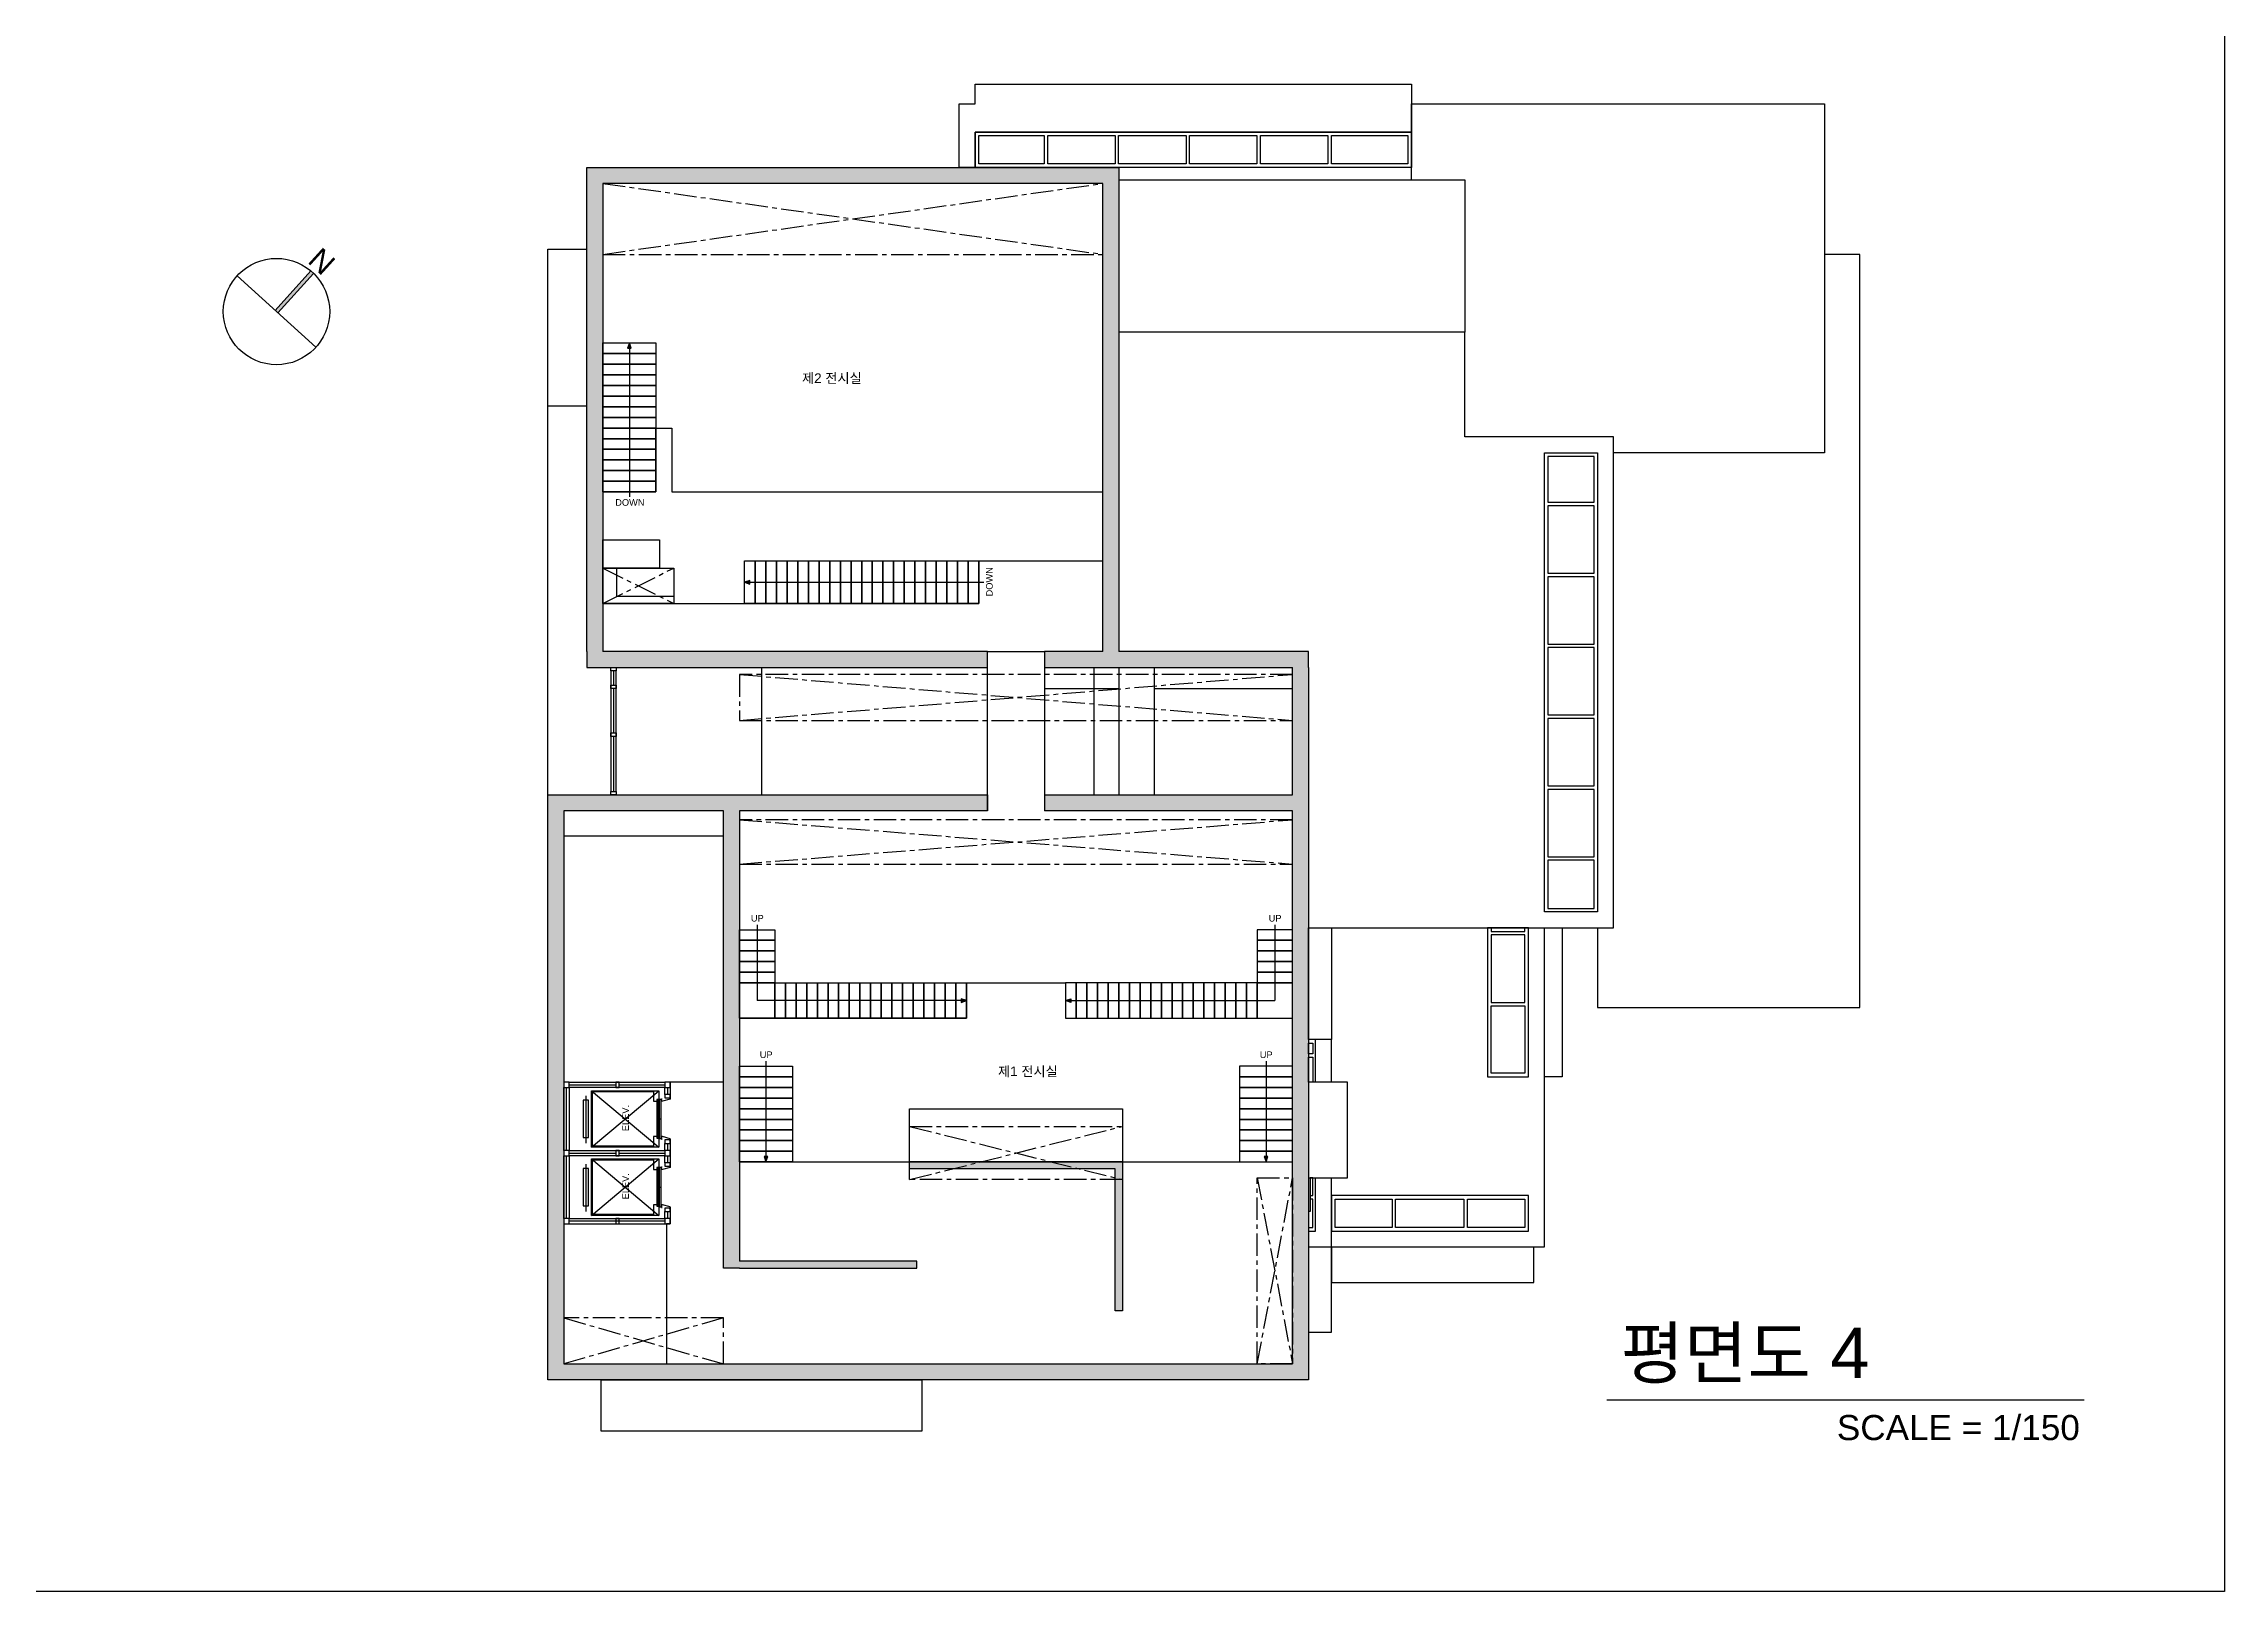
# Model space of a CAD drawing. Header units: millimetres. Extents: x 0 to 336000, y 0 to 193050.
# Drawn here: x 190507 to 252000, y 0 to 43660 of the extents above; entities that cross this region are included whole.
import ezdxf

# ---------------------------------------------------------------- set-up
doc = ezdxf.new("R2010")
doc.units = ezdxf.units.MM
doc.header["$LTSCALE"] = 20
doc.linetypes.add('CENTER', pattern=[50.8, 31.75, -6.35, 6.35, -6.35])
for name, color, linetype in [('CO-MECH', 1, 'Continuous'), ('개구부 표시', 1, 'CENTER'), ('계단', 3, 'Continuous'), ('단면', 2, 'Continuous'), ('옅은선', 40, 'Continuous'), ('유리', 7, 'Continuous'), ('입면', 7, 'Continuous'), ('창호', 4, 'Continuous')]:
    doc.layers.add(name, color=color, linetype=linetype)
doc.styles.get("Standard").update_dxf_attribs({"font": 'arial.ttf'})

msp = doc.modelspace()

# ---------------------------------------------------------------- hatches: boundary and pattern name
h = msp.add_hatch(color=256)
h.dxf.hatch_style = 1
h.paths.add_polyline_path([(198119, 37179, 0.016671), (198045, 37246), (197038, 36136), (197112, 36069)])
h = msp.add_hatch(color=256)
h.dxf.hatch_style = 1
h.paths.add_polyline_path([(206975, 35066), (207075, 35066), (207025, 35216)])
h = msp.add_hatch(color=256)
h.dxf.hatch_style = 1
h.paths.add_polyline_path([(210425, 28416), (210425, 28516), (210275, 28466)])
h = msp.add_hatch(color=256)
h.dxf.hatch_style = 1
h.paths.add_polyline_path([(216376, 16716), (216376, 16616), (216526, 16666)])
h = msp.add_hatch(color=256)
h.dxf.hatch_style = 1
h.paths.add_polyline_path([(219476, 16716), (219476, 16616), (219326, 16666)])
h = msp.add_hatch(color=256)
h.dxf.hatch_style = 1
h.paths.add_polyline_path([(210926, 12266), (210826, 12266), (210876, 12116)])
h = msp.add_hatch(color=256)
h.dxf.hatch_style = 1
h.paths.add_polyline_path([(225026, 12266), (224926, 12266), (224976, 12116)])
at = {"layer": '단면'}
h = msp.add_hatch(color=256, dxfattribs=at)
h.dxf.hatch_style = 1
h.paths.add_polyline_path([(220926, 12116), (220726, 12116), (214926, 12116), (214926, 11916), (220726, 11916), (220726, 7916), (220926, 7916)], flags=17)
h.paths.add_polyline_path([(226176, 22466), (226176, 26066), (226176, 26516), (220825, 26516), (220825, 40166), (220375, 40166), (206275, 40166), (205825, 40166), (205825, 26516), (205825, 26066), (217126, 26066), (217126, 26516), (206275, 26516), (206275, 39716), (220375, 39716), (220375, 26516), (218726, 26516), (218726, 26066), (225726, 26066), (225726, 22466), (218726, 22466), (218726, 22016), (225726, 22016), (225726, 6416), (205175, 6416), (205175, 22016), (209676, 22016), (209676, 9116), (210126, 9116), (215126, 9116), (215126, 9316), (210126, 9316), (210126, 22016), (217126, 22016), (217126, 22466), (209676, 22466), (204725, 22466), (204725, 22016), (204725, 6416), (204725, 5966), (226176, 5966), (226176, 6416)])

# ---------------------------------------------------------------- linework, layer by layer
for p, q in [((198187, 35095), (195964, 37110)), ((197038, 36136), (198045, 37246)), ((197112, 36069), (198119, 37179)), ((207025, 35216), (207025, 30878)), ((210275, 28466), (217015, 28466)), ((210626, 18804), (210626, 16666)), ((225226, 18804), (225226, 16666)), ((216376, 16666), (210626, 16666)), ((219476, 16666), (225226, 16666)), ((210876, 14954), (210876, 12266)), ((224976, 14954), (224976, 12266))]:
    msp.add_line(p, q)
for points in [[(189000, 0), (189000, 44550), (252000, 44550), (252000, 0), (189000, 0)], [(207075, 35066), (207025, 35216), (206975, 35066)], [(210425, 28516), (210275, 28466), (210425, 28416)], [(216376, 16616), (216526, 16666), (216376, 16716)], [(219476, 16616), (219326, 16666), (219476, 16716)], [(210826, 12266), (210876, 12116), (210926, 12266)], [(224926, 12266), (224976, 12116), (225026, 12266)]]:
    msp.add_lwpolyline(points, close=True)
msp.add_circle((197075, 36102), 1500)
at = {"layer": 'CO-MECH'}
for p, q in [((205796, 13978), (205796, 12643)), ((205961, 12533), (207858, 14123)), ((205961, 14123), (207858, 12533)), ((207796, 13328), (207836, 13328)), ((207871, 13328), (207911, 13328)), ((205796, 12053), (205796, 10718)), ((205961, 10608), (207858, 12198)), ((205961, 12198), (207858, 10608)), ((207796, 11403), (207836, 11403)), ((207871, 11403), (207911, 11403))]:
    msp.add_line(p, q, dxfattribs=at)
for points in [[(205721, 12803), (205871, 12803), (205871, 13853), (205721, 13853)], [(207836, 13878), (207796, 13878), (207796, 12788), (207836, 12788)], [(207911, 12768), (207871, 12768), (207871, 13888), (207911, 13888)], [(205721, 10878), (205871, 10878), (205871, 11928), (205721, 11928)], [(207836, 11953), (207796, 11953), (207796, 10863), (207836, 10863)], [(207911, 10843), (207871, 10843), (207871, 11963), (207911, 11963)]]:
    msp.add_lwpolyline(points, close=True, dxfattribs=at)
for points in [[(207846, 12818), (207846, 12828), (207858, 12828), (207858, 12533), (205961, 12533), (205961, 14123), (207858, 14123), (207858, 13828), (207846, 13828), (207846, 13838), (207846, 13828)], [(207786, 12818), (207786, 12828), (207701, 12828), (207701, 12558), (205986, 12558), (205986, 14098), (207701, 14098), (207701, 13828), (207786, 13828), (207786, 13838)], [(207846, 10893), (207846, 10903), (207858, 10903), (207858, 10608), (205961, 10608), (205961, 12198), (207858, 12198), (207858, 11903), (207846, 11903), (207846, 11913), (207846, 11903)], [(207786, 10893), (207786, 10903), (207701, 10903), (207701, 10633), (205986, 10633), (205986, 12173), (207701, 12173), (207701, 11903), (207786, 11903), (207786, 11913)]]:
    msp.add_lwpolyline(points, dxfattribs=at)
for points in [[(208146, 13918), (208171, 13918, -0.414214), (208176, 13913), (208176, 13892, -0.338213), (208173, 13887), (207957, 13829, -0.066661), (207956, 13828), (207931, 13828, -0.414214), (207926, 13833), (207926, 13893, -0.414214), (207931, 13898), (207946, 13898)], [(208146, 12738), (208171, 12738, 0.414214), (208176, 12743), (208176, 12765, 0.338213), (208173, 12770), (207957, 12828, 0.066661), (207956, 12828), (207931, 12828, 0.414214), (207926, 12823), (207926, 12763, 0.414214), (207931, 12758), (207946, 12758)], [(208146, 11993), (208171, 11993, -0.414214), (208176, 11988), (208176, 11967, -0.338213), (208173, 11962), (207957, 11904, -0.066661), (207956, 11903), (207931, 11903, -0.414214), (207926, 11908), (207926, 11968, -0.414214), (207931, 11973), (207946, 11973)], [(208146, 10813), (208171, 10813, 0.414214), (208176, 10818), (208176, 10840, 0.338213), (208173, 10845), (207957, 10903, 0.066661), (207956, 10903), (207931, 10903, 0.414214), (207926, 10898), (207926, 10838, 0.414214), (207931, 10833), (207946, 10833)]]:
    msp.add_lwpolyline(points, format="xyb", dxfattribs=at)
at = {"layer": '개구부 표시'}
for p, q in [((206275, 39716), (220375, 37716)), ((206275, 37716), (220375, 39716)), ((206275, 27866), (208275, 28866)), ((206275, 28866), (208275, 27866)), ((210126, 25866), (225726, 24566)), ((210126, 24566), (225726, 25866)), ((210126, 21766), (225726, 20516)), ((210126, 20516), (225726, 21766)), ((214926, 13116), (220926, 11616)), ((214926, 11616), (220926, 13116)), ((224726, 11666), (225726, 6416)), ((224726, 6416), (225726, 11666)), ((205175, 7716), (209676, 6416)), ((209676, 7716), (205175, 6416))]:
    msp.add_line(p, q, dxfattribs=at)
for points in [[(206275, 37716), (220375, 37716), (220375, 39716), (206275, 39716)], [(206275, 28866), (208275, 28866), (208275, 27866), (206275, 27866)], [(210126, 24566), (225726, 24566), (225726, 25866), (210126, 25866)], [(210126, 20516), (225726, 20516), (225726, 21766), (210126, 21766)], [(214926, 13116), (220926, 13116), (220926, 11616), (214926, 11616)], [(224726, 11666), (225726, 11666), (225726, 6416), (224726, 6416)], [(205175, 6416), (209676, 6416), (209676, 7716), (205175, 7716)]]:
    msp.add_lwpolyline(points, close=True, dxfattribs=at)
at = {"layer": '계단'}
for points in [[(206275, 35216), (207775, 35216), (207775, 34916), (206275, 34916)], [(206275, 34916), (207775, 34916), (207775, 34616), (206275, 34616)], [(206275, 34616), (207775, 34616), (207775, 34316), (206275, 34316)], [(206275, 34316), (207775, 34316), (207775, 34016), (206275, 34016)], [(206275, 34016), (207775, 34016), (207775, 33716), (206275, 33716)], [(206275, 33716), (207775, 33716), (207775, 33416), (206275, 33416)], [(206275, 33416), (207775, 33416), (207775, 33116), (206275, 33116)], [(206275, 33116), (207775, 33116), (207775, 32816), (206275, 32816)], [(206275, 32816), (207775, 32816), (207775, 32516), (206275, 32516)], [(206275, 32516), (207775, 32516), (207775, 32216), (206275, 32216)], [(206275, 32216), (207775, 32216), (207775, 31916), (206275, 31916)], [(206275, 31916), (207775, 31916), (207775, 31616), (206275, 31616)], [(206275, 31616), (207775, 31616), (207775, 31316), (206275, 31316)], [(206275, 31316), (207775, 31316), (207775, 31016), (206275, 31016)], [(210275, 29066), (210575, 29066), (210575, 27866), (210275, 27866)], [(210575, 29066), (210875, 29066), (210875, 27866), (210575, 27866)], [(210875, 29066), (211175, 29066), (211175, 27866), (210875, 27866)], [(211175, 29066), (211475, 29066), (211475, 27866), (211175, 27866)], [(211475, 29066), (211775, 29066), (211775, 27866), (211475, 27866)], [(211775, 29066), (212075, 29066), (212075, 27866), (211775, 27866)], [(212075, 29066), (212375, 29066), (212375, 27866), (212075, 27866)], [(212375, 29066), (212675, 29066), (212675, 27866), (212375, 27866)], [(212675, 29066), (212975, 29066), (212975, 27866), (212675, 27866)], [(212975, 29066), (213275, 29066), (213275, 27866), (212975, 27866)], [(213275, 29066), (213575, 29066), (213575, 27866), (213275, 27866)], [(213575, 29066), (213875, 29066), (213875, 27866), (213575, 27866)], [(213875, 29066), (214175, 29066), (214175, 27866), (213875, 27866)], [(214175, 29066), (214475, 29066), (214475, 27866), (214175, 27866)], [(214475, 29066), (214775, 29066), (214775, 27866), (214475, 27866)], [(214775, 29066), (215075, 29066), (215075, 27866), (214775, 27866)], [(215075, 29066), (215375, 29066), (215375, 27866), (215075, 27866)], [(215375, 29066), (215675, 29066), (215675, 27866), (215375, 27866)], [(215675, 29066), (215975, 29066), (215975, 27866), (215675, 27866)], [(215975, 29066), (216275, 29066), (216275, 27866), (215975, 27866)], [(216275, 29066), (216575, 29066), (216575, 27866), (216275, 27866)], [(216575, 29066), (216875, 29066), (216875, 27866), (216575, 27866)], [(210126, 18666), (211126, 18666), (211126, 18366), (210126, 18366)], [(225726, 18666), (224726, 18666), (224726, 18366), (225726, 18366)], [(210126, 18366), (211126, 18366), (211126, 18066), (210126, 18066)], [(210126, 18066), (211126, 18066), (211126, 17766), (210126, 17766)], [(225726, 18366), (224726, 18366), (224726, 18066), (225726, 18066)], [(225726, 18066), (224726, 18066), (224726, 17766), (225726, 17766)], [(210126, 17766), (211126, 17766), (211126, 17466), (210126, 17466)], [(210126, 17466), (211126, 17466), (211126, 17166), (210126, 17166)], [(225726, 17766), (224726, 17766), (224726, 17466), (225726, 17466)], [(225726, 17466), (224726, 17466), (224726, 17166), (225726, 17166)], [(210126, 17166), (211126, 17166), (211126, 16166), (210126, 16166)], [(211126, 17166), (211426, 17166), (211426, 16166), (211126, 16166)], [(211426, 17166), (211726, 17166), (211726, 16166), (211426, 16166)], [(211726, 17166), (212026, 17166), (212026, 16166), (211726, 16166)], [(212026, 17166), (212326, 17166), (212326, 16166), (212026, 16166)], [(212326, 17166), (212626, 17166), (212626, 16166), (212326, 16166)], [(212626, 17166), (212926, 17166), (212926, 16166), (212626, 16166)], [(212926, 17166), (213226, 17166), (213226, 16166), (212926, 16166)], [(213226, 17166), (213526, 17166), (213526, 16166), (213226, 16166)], [(213526, 17166), (213826, 17166), (213826, 16166), (213526, 16166)], [(213826, 17166), (214126, 17166), (214126, 16166), (213826, 16166)], [(214126, 17166), (214426, 17166), (214426, 16166), (214126, 16166)], [(214426, 17166), (214726, 17166), (214726, 16166), (214426, 16166)], [(214726, 17166), (215026, 17166), (215026, 16166), (214726, 16166)], [(215026, 17166), (215326, 17166), (215326, 16166), (215026, 16166)], [(215326, 17166), (215626, 17166), (215626, 16166), (215326, 16166)], [(215626, 17166), (215926, 17166), (215926, 16166), (215626, 16166)], [(215926, 17166), (216226, 17166), (216226, 16166), (215926, 16166)], [(216226, 17166), (216526, 17166), (216526, 16166), (216226, 16166)], [(219626, 17166), (219326, 17166), (219326, 16166), (219626, 16166)], [(219926, 17166), (219626, 17166), (219626, 16166), (219926, 16166)], [(220226, 17166), (219926, 17166), (219926, 16166), (220226, 16166)], [(220526, 17166), (220226, 17166), (220226, 16166), (220526, 16166)], [(220826, 17166), (220526, 17166), (220526, 16166), (220826, 16166)], [(221126, 17166), (220826, 17166), (220826, 16166), (221126, 16166)], [(221426, 17166), (221126, 17166), (221126, 16166), (221426, 16166)], [(221726, 17166), (221426, 17166), (221426, 16166), (221726, 16166)], [(222026, 17166), (221726, 17166), (221726, 16166), (222026, 16166)], [(222326, 17166), (222026, 17166), (222026, 16166), (222326, 16166)], [(222626, 17166), (222326, 17166), (222326, 16166), (222626, 16166)], [(222926, 17166), (222626, 17166), (222626, 16166), (222926, 16166)], [(223226, 17166), (222926, 17166), (222926, 16166), (223226, 16166)], [(223526, 17166), (223226, 17166), (223226, 16166), (223526, 16166)], [(223826, 17166), (223526, 17166), (223526, 16166), (223826, 16166)], [(224126, 17166), (223826, 17166), (223826, 16166), (224126, 16166)], [(224426, 17166), (224126, 17166), (224126, 16166), (224426, 16166)], [(224726, 17166), (224426, 17166), (224426, 16166), (224726, 16166)], [(225726, 17166), (224726, 17166), (224726, 16166), (225726, 16166)], [(210126, 14816), (211626, 14816), (211626, 14516), (210126, 14516)], [(225726, 14816), (224226, 14816), (224226, 14516), (225726, 14516)], [(210126, 14516), (211626, 14516), (211626, 14216), (210126, 14216)], [(210126, 14216), (211626, 14216), (211626, 13916), (210126, 13916)], [(225726, 14516), (224226, 14516), (224226, 14216), (225726, 14216)], [(225726, 14216), (224226, 14216), (224226, 13916), (225726, 13916)], [(210126, 13916), (211626, 13916), (211626, 13616), (210126, 13616)], [(210126, 13616), (211626, 13616), (211626, 13316), (210126, 13316)], [(225726, 13916), (224226, 13916), (224226, 13616), (225726, 13616)], [(225726, 13616), (224226, 13616), (224226, 13316), (225726, 13316)], [(210126, 13316), (211626, 13316), (211626, 13016), (210126, 13016)], [(210126, 13016), (211626, 13016), (211626, 12716), (210126, 12716)], [(225726, 13316), (224226, 13316), (224226, 13016), (225726, 13016)], [(225726, 13016), (224226, 13016), (224226, 12716), (225726, 12716)], [(210126, 12716), (211626, 12716), (211626, 12416), (210126, 12416)], [(210126, 12416), (211626, 12416), (211626, 12116), (210126, 12116)], [(225726, 12716), (224226, 12716), (224226, 12416), (225726, 12416)], [(225726, 12416), (224226, 12416), (224226, 12116), (225726, 12116)]]:
    msp.add_lwpolyline(points, close=True, dxfattribs=at)
at = {"layer": '단면'}
for p, q in [((217126, 26066), (217126, 26516)), ((218726, 26516), (218726, 26066)), ((217126, 22466), (217126, 22016)), ((218726, 22466), (218726, 22016)), ((234589, 5408), (248047, 5408))]:
    msp.add_line(p, q, dxfattribs=at)
for points in [[(205825, 26516), (205825, 40166), (206275, 40166)], [(206275, 40166), (220375, 40166)], [(220375, 40166), (220825, 40166), (220825, 26516)], [(206275, 39716), (206275, 26516)], [(220375, 39716), (206275, 39716)], [(220375, 26516), (220375, 39716)], [(205825, 26516), (205825, 26066), (217126, 26066)], [(217126, 26516), (206275, 26516)], [(220375, 26516), (218726, 26516)], [(226176, 26066), (226176, 26516), (220825, 26516)], [(218726, 26066), (225726, 26066)], [(225726, 22466), (225726, 26066)], [(226176, 26066), (226176, 26066), (226176, 22466)], [(204725, 22016), (204725, 22466), (209676, 22466)], [(209676, 22466), (217126, 22466)], [(218726, 22466), (225726, 22466)], [(226176, 22466), (226176, 22466), (226176, 6416)], [(204725, 6416), (204725, 22016)], [(209676, 22016), (205175, 22016)], [(205175, 22016), (205175, 6416)], [(210126, 9116), (209676, 9116), (209676, 22016)], [(210126, 22016), (210126, 9316)], [(217126, 22016), (210126, 22016)], [(225726, 22016), (218726, 22016)], [(225726, 6416), (225726, 6416), (225726, 22016)], [(220726, 11916), (214926, 11916), (214926, 12116), (220726, 12116)], [(220726, 12116), (220926, 12116), (220926, 7916), (220726, 7916), (220726, 11916)], [(210126, 9116), (215126, 9116), (215126, 9316), (210126, 9316)], [(226176, 6416), (226176, 5966), (204725, 5966), (204725, 6416)], [(205175, 6416), (225726, 6416)]]:
    msp.add_lwpolyline(points, dxfattribs=at)
at = {"layer": '옅은선'}
for p, q in [((204725, 33445), (204725, 37862)), ((204725, 37862), (205825, 37862)), ((204725, 22466), (204725, 33445)), ((204725, 33445), (205825, 33445)), ((210758, 22466), (210758, 26066)), ((220125, 26066), (220125, 22466)), ((220825, 26066), (220825, 22466)), ((221825, 26066), (221825, 22466)), ((218726, 25466), (220825, 25466)), ((221825, 25466), (225726, 25466)), ((205175, 21313), (209676, 21313)), ((226825, 9716), (226825, 8716)), ((232525, 8716), (232525, 9716)), ((226825, 8716), (232525, 8716))]:
    msp.add_line(p, q, dxfattribs=at)
msp.add_lwpolyline([(226176, 7316), (226825, 7316), (226825, 9716)], dxfattribs=at)
at = {"layer": '유리'}
for p, q in [((206575, 25966), (206575, 25566)), ((206575, 25466), (206575, 24216)), ((206575, 24116), (206575, 22566)), ((205250, 12441), (205250, 14216)), ((205325, 14291), (206638, 14291)), ((206738, 14291), (208026, 14291)), ((208101, 14216), (208101, 14018)), ((205325, 12366), (206638, 12366)), ((206738, 12366), (208026, 12366)), ((208101, 12638), (208101, 12441)), ((205250, 10516), (205250, 12291)), ((208101, 12291), (208101, 12093)), ((208101, 10713), (208101, 10516)), ((208026, 10441), (205325, 10441))]:
    msp.add_line(p, q, dxfattribs=at)
at = {"layer": '입면'}
for p, q in [((229075, 39816), (229075, 41966)), ((229075, 41966), (240725, 41966)), ((240725, 41966), (240725, 32116)), ((220825, 39816), (230587, 39816)), ((230587, 39816), (230587, 35516)), ((241725, 37716), (240725, 37716)), ((241725, 16466), (241725, 37716)), ((230587, 35516), (220825, 35516)), ((230587, 32566), (230587, 35516)), ((207775, 31016), (207775, 32816)), ((207775, 32816), (208225, 32816)), ((208225, 32816), (208225, 31016)), ((234775, 32566), (230587, 32566)), ((234775, 18716), (234775, 32566)), ((240725, 32116), (234775, 32116)), ((206275, 31016), (207775, 31016)), ((208225, 31016), (220375, 31016)), ((216875, 27866), (216875, 29066)), ((216875, 29066), (220375, 29066)), ((206275, 27866), (216875, 27866)), ((217126, 26516), (218726, 26516)), ((226176, 18716), (234775, 18716)), ((232825, 9716), (232825, 18716)), ((234325, 18716), (234325, 16466)), ((210126, 16166), (216526, 16166)), ((219326, 16166), (225726, 16166)), ((234325, 16466), (241725, 16466)), ((226375, 14366), (226375, 15566)), ((226825, 14366), (226825, 15566)), ((209676, 14366), (208176, 14366)), ((208176, 14366), (208176, 13892)), ((208176, 12765), (208176, 11967)), ((210126, 12116), (225726, 12116)), ((226375, 10166), (226375, 11666)), ((226825, 9716), (226825, 11666)), ((208176, 10840), (208176, 10366)), ((208176, 10366), (208076, 10366)), ((208076, 10366), (208076, 6416)), ((226176, 10166), (226375, 10166)), ((226176, 9716), (226825, 9716)), ((226825, 9716), (232825, 9716))]:
    msp.add_line(p, q, dxfattribs=at)
for points in [[(216775, 41966), (216775, 42516), (229075, 42516), (229075, 41166), (216775, 41166)], [(216775, 41166), (216775, 40166), (216325, 40166), (216325, 41966), (216775, 41966)], [(217126, 22016), (217126, 26516)], [(218726, 26516), (218726, 22016)], [(216526, 16166), (216526, 17166), (219326, 17166), (219326, 16166)], [(226225, 11666), (226225, 10716), (226176, 10716)]]:
    msp.add_lwpolyline(points, dxfattribs=at)
for points in [[(216775, 41166), (229075, 41166), (229075, 40166), (216775, 40166)], [(232825, 32116), (234325, 32116), (234325, 19166), (232825, 19166)], [(206275, 29666), (207875, 29666), (207875, 28866), (206275, 28866)], [(206275, 28866), (208275, 28866), (208275, 27866), (206275, 27866)], [(206675, 28866), (208275, 28866), (208275, 28066), (206675, 28066)], [(226176, 18716), (226825, 18716), (226825, 15566), (226176, 15566)], [(231225, 14516), (232375, 14516), (232375, 18716), (231225, 18716)], [(233325, 14516), (232825, 14516), (232825, 18716), (233325, 18716)], [(226176, 11666), (227276, 11666), (227276, 14366), (226176, 14366)], [(214926, 13616), (220926, 13616), (220926, 12116), (214926, 12116)], [(232375, 11166), (226825, 11166), (226825, 10166), (232375, 10166)], [(206225, 5966), (215275, 5966), (215275, 4516), (206225, 4516)]]:
    msp.add_lwpolyline(points, close=True, dxfattribs=at)
at = {"layer": '창호'}
for p, q in [((205325, 10516), (208026, 10516)), ((205325, 10366), (208026, 10366))]:
    msp.add_line(p, q, dxfattribs=at)
for points in [[(216875, 41066), (218721, 41066), (218721, 40266), (216875, 40266)], [(218821, 41066), (220721, 41066), (220721, 40266), (218821, 40266)], [(220821, 41066), (222721, 41066), (222721, 40266), (220821, 40266)], [(222821, 41066), (224721, 41066), (224721, 40266), (222821, 40266)], [(224821, 41066), (226721, 41066), (226721, 40266), (224821, 40266)], [(226821, 41066), (228975, 41066), (228975, 40266), (226821, 40266)], [(232925, 30723), (234225, 30723), (234225, 32016), (232925, 32016)], [(232925, 28723), (234225, 28723), (234225, 30623), (232925, 30623)], [(232925, 26723), (234225, 26723), (234225, 28623), (232925, 28623)], [(232925, 24723), (234225, 24723), (234225, 26623), (232925, 26623)], [(206500, 26066), (206650, 26066), (206650, 25966), (206500, 25966)], [(206500, 22566), (206650, 22566), (206650, 25966), (206500, 25966)], [(206500, 25566), (206650, 25566), (206650, 25466), (206500, 25466)], [(232925, 22723), (234225, 22723), (234225, 24623), (232925, 24623)], [(206500, 24216), (206650, 24216), (206650, 24116), (206500, 24116)], [(206500, 22566), (206650, 22566), (206650, 22466), (206500, 22466)], [(232925, 20723), (234225, 20723), (234225, 22623), (232925, 22623)], [(232925, 19266), (234225, 19266), (234225, 20623), (232925, 20623)], [(231325, 18616), (232275, 18616), (232275, 18716), (231325, 18716)], [(231325, 16616), (232275, 16616), (232275, 18516), (231325, 18516)], [(231325, 16516), (232275, 16516), (232275, 14616), (231325, 14616)], [(226176, 15466), (226300, 15466), (226300, 15166), (226176, 15166)], [(226176, 15066), (226300, 15066), (226300, 14366), (226176, 14366)], [(205175, 14216), (205325, 14216), (205325, 14366), (205175, 14366)], [(205175, 14216), (205325, 14216), (205325, 12441), (205175, 12441)], [(205325, 14366), (208026, 14366), (208026, 14216), (205325, 14216)], [(206638, 14366), (206638, 14216), (206738, 14216), (206738, 14366)], [(208026, 14216), (208176, 14216), (208176, 14366), (208026, 14366)], [(208026, 14216), (208176, 14216), (208176, 14018), (208026, 14018)], [(208026, 13918), (208176, 13918), (208176, 14018), (208026, 14018)], [(205175, 12291), (205325, 12291), (205325, 12441), (205175, 12441)], [(205325, 12441), (208026, 12441), (208026, 12291), (205325, 12291)], [(206638, 12441), (206638, 12291), (206738, 12291), (206738, 12441)], [(208026, 12638), (208176, 12638), (208176, 12738), (208026, 12738)], [(208026, 12638), (208176, 12638), (208176, 12441), (208026, 12441)], [(208026, 12291), (208176, 12291), (208176, 12441), (208026, 12441)], [(205175, 12291), (205325, 12291), (205325, 10516), (205175, 10516)], [(208026, 12291), (208176, 12291), (208176, 12093), (208026, 12093)], [(208026, 11993), (208176, 11993), (208176, 12093), (208026, 12093)], [(226225, 11166), (226300, 11166), (226300, 11666), (226225, 11666)], [(205175, 10366), (205325, 10366), (205325, 10516), (205175, 10516)], [(206638, 10516), (206638, 10366), (206738, 10366), (206738, 10516)], [(208026, 10713), (208176, 10713), (208176, 10813), (208026, 10813)], [(208026, 10713), (208176, 10713), (208176, 10516), (208026, 10516)], [(208026, 10366), (208176, 10366), (208176, 10516), (208026, 10516)], [(226925, 11066), (228532, 11066), (228532, 10266), (226925, 10266)], [(228632, 11066), (230557, 11066), (230557, 10266), (228632, 10266)], [(230657, 11066), (232275, 11066), (232275, 10266), (230657, 10266)]]:
    msp.add_lwpolyline(points, close=True, dxfattribs=at)
msp.add_lwpolyline([(226176, 11066), (226176, 11066), (226176, 10266), (226300, 10266), (226300, 11066), (226225, 11066)], dxfattribs=at)

# ---------------------------------------------------------------- texts
for s, height, rotation, p in [('N', 606, 317.8, (197924, 37500)), ('DOWN', 186.5, 90, (217269, 28067))]:
    msp.add_text(s, height=height, rotation=rotation).set_placement(p)
for s, height, p in [('제2 전시실', 272.3, (211892, 34086)), ('DOWN', 186.5, (206626, 30624)), ('UP', 186.5, (210451, 18895)), ('UP', 186.5, (225051, 18895)), ('UP', 186.5, (210701, 15045)), ('제1 전시실', 272.3, (217419, 14534)), ('UP', 186.5, (224801, 15045)), ('평면도 4', 1422.2, (234981, 6016)), ('SCALE = 1/150', 708.77, (241073, 4267))]:
    msp.add_text(s, height=height).set_placement(p)
at = {"layer": 'CO-MECH'}
for p in [(207010, 12983), (207010, 11058)]:
    msp.add_text('ELEV.', height=186.5, rotation=90, dxfattribs=at).set_placement(p)

doc.saveas('drawing.dxf')
